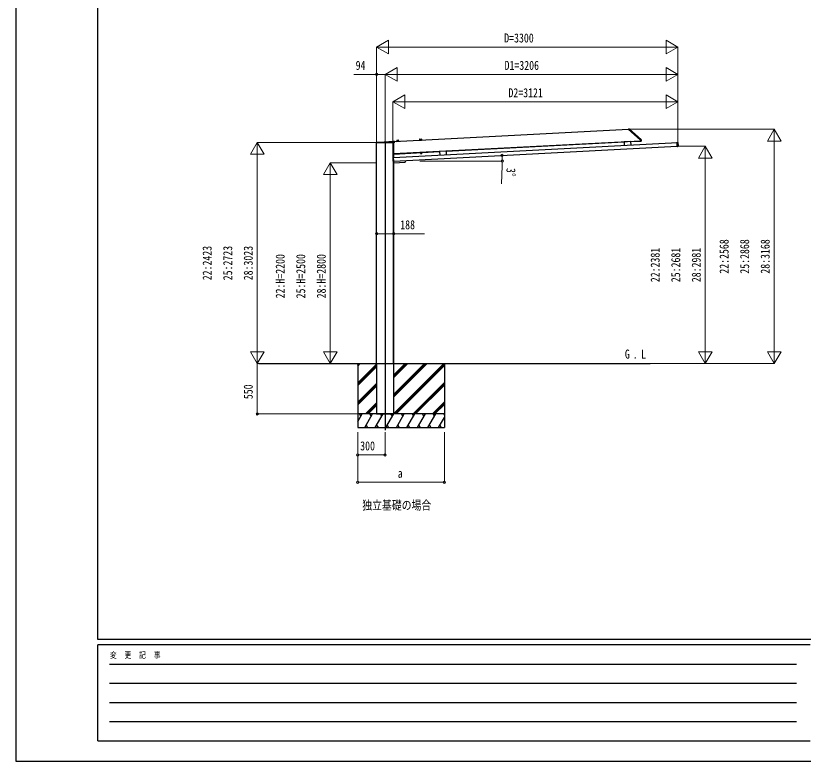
# Model space of a CAD drawing. Units: millimetres, scale not verified. Extents: x -12615 to 12615, y -8910 to 8910.
# Drawn here: x -12615 to -3990, y -8910 to -745 of the extents above; entities that cross this region are included whole.
import ezdxf
from ezdxf.enums import TextEntityAlignment as Align

# ---------------------------------------------------------------- set-up
doc = ezdxf.new("R2010")
doc.units = ezdxf.units.MM
doc.header["$LTSCALE"] = 50
for name, color, linetype in [('0-2_USER1', 3, 'Continuous'), ('0-3_YKK_12', 2, 'Continuous'), ('0-5_YKK_A1', 4, 'Continuous'), ('0-7_YKK_ZWAK', 7, 'Continuous')]:
    doc.layers.add(name, color=color, linetype=linetype)
doc.layers.add('0-6_YKK_D', color=6, linetype='Continuous', lineweight=18)
doc.styles.add('ＭＳ ゴシック', font='')
doc.styles.get('ＭＳ ゴシック').set_extended_font_data('MS Gothic')

msp = doc.modelspace()

# ---------------------------------------------------------------- linework, layer by layer
at = {"layer": '0-3_YKK_12'}
msp.add_line((-8569.04, -2129.5), (-8569.04, -5282.48), dxfattribs=at)
at = {"layer": '0-5_YKK_A1'}
for p, q in [((-8471.76, -2122.46), (-5903.99, -1987.89)), ((-5904.17, -1984.4), (-5896.57, -1984.46)), ((-5904.15, -1984.86), (-5904.17, -1984.4)), ((-5904.15, -1984.86), (-5903.85, -1990.49)), ((-5903.69, -1990.83), (-5774.2, -2107.43)), ((-5893.93, -1985.49), (-5766.07, -2100.62)), ((-8668.6, -2136.83), (-8668.53, -2128.98)), ((-8668.1, -2136.83), (-8668.6, -2136.83)), ((-8470.63, -2136.83), (-8668.1, -2136.83)), ((-8667.53, -2127.99), (-8472.02, -2127.99)), ((-8663.04, -4555), (-8663.04, -2136.83)), ((-8635.29, -2127.92), (-8473.05, -2119.42)), ((-8477.38, -2296.99), (-5365.11, -2133.88)), ((-8476.34, -2296.94), (-8476.34, -2136.83)), ((-8475.04, -2254.81), (-5773.75, -2113.24)), ((-8475.04, -2296.87), (-8475.04, -2136.83)), ((-8472.01, -2120.3), (-8471.03, -2128.88)), ((-8471.03, -2128.88), (-8471.03, -2128.9)), ((-8471.03, -2128.9), (-8470.13, -2136.83)), ((-8470.13, -2136.83), (-8470.63, -2136.83)), ((-8444.01, -2119.07), (-8444.02, -2120.6)), ((-8444.02, -2120.6), (-8420.05, -2119.35)), ((-8444.02, -2120.6), (-8420.05, -2119.35)), ((-8444, -2121), (-8444.02, -2120.6)), ((-8444, -2121), (-8420.03, -2119.75)), ((-8443.53, -2118.58), (-8420.75, -2117.38)), ((-8442.95, -2111.85), (-8443.01, -2118.55)), ((-8440.11, -2108.88), (-8425.17, -2108.1)), ((-8422.04, -2110.76), (-8421.28, -2117.41)), ((-8420.23, -2117.82), (-8420.05, -2119.35)), ((-8420.03, -2119.75), (-8420.05, -2119.35)), ((-8194.35, -2105.99), (-8194.36, -2107.52)), ((-8194.36, -2107.52), (-8170.4, -2106.26)), ((-8194.36, -2107.52), (-8170.4, -2106.26)), ((-8194.34, -2107.92), (-8194.36, -2107.52)), ((-8194.34, -2107.92), (-8170.38, -2106.66)), ((-8193.88, -2105.49), (-8171.09, -2104.3)), ((-8193.29, -2098.77), (-8193.35, -2105.46)), ((-8190.45, -2095.8), (-8175.52, -2095.02)), ((-8172.38, -2097.67), (-8171.62, -2104.32)), ((-8170.57, -2104.74), (-8170.4, -2106.26)), ((-8170.38, -2106.66), (-8170.4, -2106.26)), ((-7901.31, -2229.75), (-5951.74, -2127.58)), ((-5880.97, -2121.36), (-5951.87, -2125.08)), ((-5951.87, -2125.08), (-5949.81, -2164.53)), ((-5880.97, -2121.36), (-5878.9, -2160.81)), ((-5880.84, -2123.86), (-5773.49, -2118.24)), ((-5774.04, -2107.77), (-5773.95, -2109.38)), ((-5773.9, -2110.31), (-5773.95, -2109.38)), ((-5773.9, -2110.31), (-5766.27, -2110.38)), ((-5773.88, -2110.81), (-5773.9, -2110.31)), ((-5773.88, -2110.81), (-5773.49, -2118.24)), ((-5773.49, -2118.24), (-5765.88, -2117.84)), ((-5766.27, -2110.38), (-5764.86, -2110.39)), ((-5764.75, -2103.38), (-5764.43, -2109.46)), ((-5764.43, -2109.46), (-5764.36, -2110.87)), ((-5376.96, -2134.5), (-5371.79, -2134.23)), ((-5370.67, -2132.8), (-5371.87, -2132.86)), ((-5371.85, -2133.21), (-5371.87, -2132.86)), ((-5371.87, -2132.86), (-5371.87, -2132.86)), ((-5371.82, -2133.71), (-5371.85, -2133.21)), ((-5369.67, -2174.73), (-5371.82, -2133.71)), ((-5370.67, -2132.8), (-5370.67, -2132.8)), ((-5370.07, -2132.66), (-5364.18, -2132.35)), ((-5363.66, -2132.82), (-5361.46, -2174.76)), ((-8475.29, -2336.94), (-5369.7, -2174.18)), ((-8474.78, -2259.8), (-7972.21, -2233.47)), ((-7901.44, -2227.25), (-7972.34, -2230.97)), ((-7972.34, -2230.97), (-7970.27, -2270.41)), ((-7901.44, -2227.25), (-7899.37, -2266.7)), ((-5369.65, -2175.23), (-5369.67, -2174.73)), ((-5369.65, -2175.23), (-5369.63, -2175.58)), ((-5369.63, -2175.58), (-5368.43, -2175.52)), ((-5369.63, -2175.58), (-5369.63, -2175.58)), ((-5368.43, -2175.52), (-5368.43, -2175.52)), ((-5361.93, -2175.29), (-5367.82, -2175.6)), ((-8485.62, -2296.43), (-8483.43, -2338.38)), ((-8479.26, -2295.6), (-8485.15, -2295.91)), ((-8478.65, -2295.68), (-8477.46, -2295.62)), ((-8478.65, -2295.68), (-8478.65, -2295.68)), ((-8477.44, -2295.97), (-8477.46, -2295.62)), ((-8477.46, -2295.62), (-8477.46, -2295.62)), ((-8477.41, -2296.46), (-8477.44, -2295.97)), ((-8475.26, -2337.49), (-8477.41, -2296.46)), ((-8474.78, -2259.8), (-8475.04, -2254.85)), ((-8167.53, -2246.91), (-8182.52, -2247.69)), ((-8182.52, -2247.69), (-8182.26, -2252.6)), ((-8181.23, -2253.13), (-8182.26, -2252.6)), ((-8182.06, -2247.67), (-8182.15, -2246.07)), ((-8168.24, -2252.45), (-8181.23, -2253.13)), ((-8178.77, -2247.5), (-8178.51, -2252.41)), ((-8171.27, -2247.1), (-8171.02, -2252.02)), ((-8168.24, -2252.45), (-8167.27, -2251.82)), ((-8168.07, -2245.33), (-8167.98, -2246.93)), ((-8167.53, -2246.91), (-8167.27, -2251.82)), ((-8482.9, -2338.85), (-8477.01, -2338.54)), ((-8476.9, -2338.52), (-8476.01, -2355.5)), ((-8475.22, -2338.34), (-8476.42, -2338.4)), ((-8476.42, -2338.4), (-8476.42, -2338.4)), ((-8476.34, -4555), (-8476.34, -2338.4)), ((-8476.34, -2355), (-8476.04, -2355)), ((-8475.24, -2337.99), (-8475.26, -2337.49)), ((-8475.24, -2337.99), (-8475.22, -2338.34)), ((-8475.22, -2338.34), (-8475.22, -2338.34)), ((-8475.04, -4555), (-8475.04, -2356.45)), ((-8474.96, -2356.45), (-8350.63, -2349.93)), ((-8350.66, -2330.4), (-8349.69, -2348.88)), ((-9953.44, -4555), (-5666.63, -4555)), ((-8869.94, -4555), (-8869.94, -5255)), ((-8869.94, -4582.38), (-8842.56, -4555)), ((-8869.94, -4568.24), (-8856.7, -4555)), ((-8869.94, -4766.23), (-8663.94, -4560.23)), ((-8663.04, -4555), (-8663.04, -5105)), ((-8476.34, -4555), (-8476.34, -5105)), ((-8476.08, -5105), (-7926.08, -4555)), ((-8475.94, -4921.01), (-8109.93, -4555)), ((-8475.94, -4892.73), (-8138.21, -4555)), ((-8475.94, -4906.87), (-8124.07, -4555)), ((-8475.94, -4708.88), (-8322.06, -4555)), ((-8475.94, -4694.74), (-8336.2, -4555)), ((-8475.94, -4680.6), (-8350.34, -4555)), ((-8461.94, -5105), (-7919.94, -4563)), ((-7919.94, -4555), (-7919.94, -5255)), ((-8869.94, -4780.37), (-8663.94, -4574.37)), ((-8869.94, -4794.51), (-8663.94, -4588.51)), ((-8447.8, -5105), (-7919.94, -4577.15)), ((-8869.94, -4978.36), (-8663.94, -4772.36)), ((-8869.94, -4992.5), (-8663.94, -4786.5)), ((-8869.94, -5006.64), (-8663.94, -4800.65)), ((-8263.95, -5105), (-7919.94, -4760.99)), ((-8249.81, -5105), (-7919.94, -4775.14)), ((-8235.66, -5105), (-7919.94, -4789.28)), ((-8784.45, -5105), (-8663.94, -4984.49)), ((-8770.31, -5105), (-8663.94, -4998.63)), ((-8051.82, -5105), (-7919.94, -4973.12)), ((-8037.67, -5105), (-7919.94, -4987.27)), ((-8023.53, -5105), (-7919.94, -5001.41)), ((-8756.16, -5105), (-8663.94, -5012.78)), ((-7919.94, -5105), (-8869.94, -5105)), ((-8869.94, -5188.83), (-8821.54, -5105)), ((-8836.54, -5130.98), (-8851.54, -5105)), ((-8792.67, -5255), (-8706.07, -5105)), ((-8721.07, -5130.98), (-8736.07, -5105)), ((-8677.2, -5255), (-8590.6, -5105)), ((-8663.04, -5105), (-8476.34, -5105)), ((-8605.6, -5130.98), (-8620.6, -5105)), ((-8561.73, -5255), (-8475.13, -5105)), ((-8490.13, -5130.98), (-8505.13, -5105)), ((-8446.26, -5255), (-8359.66, -5105)), ((-8374.66, -5130.98), (-8389.66, -5105)), ((-8330.79, -5255), (-8244.19, -5105)), ((-8274.19, -5105), (-8259.19, -5130.98)), ((-8215.32, -5255), (-8128.72, -5105)), ((-8143.72, -5130.98), (-8158.72, -5105)), ((-8099.85, -5255), (-8013.25, -5105)), ((-8028.25, -5130.98), (-8043.25, -5105)), ((-7984.38, -5255), (-7919.94, -5143.38)), ((-7919.94, -5118.58), (-7927.78, -5105)), ((-8869.94, -5255), (-7919.94, -5255)), ((-8777.68, -5229.02), (-8762.68, -5255)), ((-8662.2, -5229.02), (-8647.2, -5255)), ((-8546.73, -5229.02), (-8531.74, -5255)), ((-8431.26, -5229.02), (-8416.27, -5255)), ((-8315.79, -5229.02), (-8300.8, -5255)), ((-8200.32, -5229.02), (-8185.33, -5255)), ((-8084.85, -5229.02), (-8069.86, -5255)), ((-7969.38, -5229.02), (-7954.38, -5255))]:
    msp.add_line(p, q, dxfattribs=at)
msp.add_lwpolyline([(-5764.36, -2110.87), (-5764, -2117.74), (-5765.88, -2117.84)], dxfattribs=at)
msp.add_lwpolyline([(-8183.68, -2244.55), (-8166.7, -2243.66), (-8166.62, -2245.26), (-8183.59, -2246.15)], close=True, dxfattribs=at)
for centre, radius, start, end in [((-5903.35, -1990.46), 0.5, 183, 228), ((-5896.61, -1988.46), 4, 48, 89.5), ((-8667.53, -2128.99), 1, 90, 176.5048), ((-8667.53, -2128.99), 1, 176.5048, 179.5), ((-8637.91, -2077.99), 50, 270, 273.00032), ((-8473, -2120.42), 1, 6.5, 93.00032), ((-8472.02, -2128.99), 1, 6.5, 90), ((-8443.51, -2119.07), 0.5, 93, 179.5), ((-8439.95, -2111.88), 3, 93, 179.5), ((-8425.02, -2111.1), 3, 6.5, 93), ((-8420.73, -2117.88), 0.5, 6.5, 93), ((-8193.85, -2105.99), 0.5, 93, 179.5), ((-8190.29, -2098.79), 3, 93, 179.5), ((-8175.36, -2098.01), 3, 6.5, 93), ((-8171.07, -2104.8), 0.5, 6.5, 93), ((-5774.53, -2107.8), 0.5, 3, 48), ((-5768.75, -2103.59), 4, 3, 48), ((-5764.86, -2110.89), 0.5, 3, 89.5), ((-5370.63, -2129.93), 2.86, 272.73957, 279.49104), ((-5368.11, -2179.79), 4.28, 87.31821, 94.21342), ((-8479, -2292.83), 2.86, 266.50896, 273.26043), ((-8180.53, -2249.77), 3.32, 238.61575, 307.38425), ((-8175.38, -2240.39), 12.42, 255.41205, 290.58795), ((-8169.29, -2249.18), 3.32, 238.61575, 307.38425), ((-8476.28, -2342.68), 4.28, 91.78658, 98.68179), ((-8475.02, -2355.45), 1, 183, 273), ((-8350.69, -2348.93), 1, 273, 3)]:
    msp.add_arc(centre, radius, start, end, dxfattribs=at)
for centre, major_axis, ratio, start_param, end_param in [((-5370.67, -2132.76), (0.599, 0.031), 0.061163, 4.712389, 5.0226887), ((-5370.06, -2132.96), (0.016, -0.3), 0.998135, 3.1415927, 3.9550709), ((-5364.16, -2132.85), (0.336, 0.373), 0.99628, 5.4996506, 7.06672), ((-5367.84, -2175.3), (0.016, -0.3), 0.998135, 5.4698366, 6.2831853), ((-5361.96, -2174.79), (0.373, -0.336), 0.99628, 5.4996506, 7.06672), ((-8485.12, -2296.41), (-0.373, 0.336), 0.99628, 5.4996506, 7.06672), ((-8479.24, -2295.9), (0.016, -0.3), 0.998135, 2.3281144, 3.1415927), ((-8478.66, -2295.64), (-0.599, -0.031), 0.061163, 1.2604966, 1.5707963), ((-8482.93, -2338.35), (-0.336, -0.373), 0.99628, 5.4996506, 7.06672), ((-8477.03, -2338.24), (0.016, -0.3), 0.998135, 0, 0.8133487)]:
    msp.add_ellipse(centre, major_axis=major_axis, ratio=ratio, start_param=start_param, end_param=end_param, dxfattribs=at)
at = {"layer": '0-6_YKK_D'}
for p, q in [((-8663.04, -1087.47), (-8533.14, -1012.47)), ((-8533.14, -1162.47), (-8533.14, -1012.47)), ((-5363.04, -1087.47), (-5492.94, -1012.47)), ((-5492.94, -1012.47), (-5492.94, -1162.47)), ((-8663.04, -2121), (-8663.04, -1086.47)), ((-8663.04, -1087.47), (-8533.14, -1162.47)), ((-8663.04, -1087.47), (-8403.23, -1087.47)), ((-8513.04, -1087.47), (-5513.04, -1087.47)), ((-5363.04, -1087.47), (-5622.85, -1087.47)), ((-5363.04, -1087.47), (-5492.94, -1162.47)), ((-5363.04, -2172.36), (-5363.04, -1086.47)), ((-8569.04, -1387.47), (-8439.14, -1312.47)), ((-8439.14, -1462.47), (-8439.14, -1312.47)), ((-5363.04, -1387.47), (-5492.94, -1312.47)), ((-5492.94, -1312.47), (-5492.94, -1462.47)), ((-8663.04, -2131), (-8663.04, -1386.47)), ((-8569.04, -2128.5), (-8569.04, -1386.47)), ((-8569.04, -2128.5), (-8569.04, -1386.47)), ((-8569.04, -1387.47), (-8439.14, -1462.47)), ((-8569.04, -1387.47), (-8309.23, -1387.47)), ((-8419.04, -1387.47), (-5513.04, -1387.47)), ((-5363.04, -1387.47), (-5622.85, -1387.47)), ((-5363.04, -1387.47), (-5492.94, -1462.47)), ((-5363.04, -2172.36), (-5363.04, -1386.47)), ((-8484.04, -1687.47), (-8354.14, -1612.47)), ((-8354.14, -1762.47), (-8354.14, -1612.47)), ((-5363.04, -1687.47), (-5492.94, -1612.47)), ((-5492.94, -1612.47), (-5492.94, -1762.47)), ((-8484.04, -2296.84), (-8484.04, -1686.47)), ((-8484.04, -1687.47), (-8354.14, -1762.47)), ((-8484.04, -1687.47), (-8224.24, -1687.47)), ((-8334.04, -1687.47), (-5513.04, -1687.47)), ((-5363.04, -1687.47), (-5622.85, -1687.47)), ((-5363.04, -1687.47), (-5492.94, -1762.47)), ((-5363.04, -2172.36), (-5363.04, -1686.47)), ((-5895, -1987.47), (-4307.04, -1987.47)), ((-4308.04, -1987.47), (-4383.04, -2117.37)), ((-4308.04, -1987.47), (-4233.04, -2117.37)), ((-4308.04, -1987.47), (-4308.04, -2247.28)), ((-9969.94, -2132), (-10044.94, -2261.9)), ((-8664.04, -2132), (-9970.94, -2132)), ((-9969.94, -2132), (-9894.94, -2261.9)), ((-9969.94, -2132), (-9969.94, -2391.81)), ((-4383.04, -2117.37), (-4233.04, -2117.37)), ((-4308.04, -2137.47), (-4308.04, -4405)), ((-5366.51, -2174.06), (-5062.04, -2174.06)), ((-5063.04, -2174.06), (-5138.04, -2303.97)), ((-5063.04, -2174.06), (-4988.04, -2303.97)), ((-5063.04, -2174.06), (-5063.04, -2433.87)), ((-10044.94, -2261.9), (-9894.94, -2261.9)), ((-9969.94, -2282), (-9969.94, -4405)), ((-5138.04, -2303.97), (-4988.04, -2303.97)), ((-5063.04, -4405), (-5063.04, -2324.06)), ((-9169.94, -2355), (-9244.94, -2484.9)), ((-8664.04, -2355), (-9170.94, -2355)), ((-9169.94, -2355), (-9094.94, -2484.9)), ((-9169.94, -2355), (-9169.94, -2614.81)), ((-8189.48, -2336.99), (-7285.69, -2336.99)), ((-7287.78, -2387.98), (-7296.29, -2586.2)), ((-9244.94, -2484.9), (-9094.94, -2484.9)), ((-9169.94, -2505), (-9169.94, -4405)), ((-9969.94, -4555), (-9969.94, -4295.19)), ((-9169.94, -4555), (-9169.94, -4295.19)), ((-5063.04, -4555), (-5063.04, -4295.19)), ((-4308.04, -4555), (-4308.04, -4295.19)), ((-9969.94, -4555), (-10044.94, -4425.1)), ((-9894.94, -4425.1), (-10044.94, -4425.1)), ((-9969.94, -4555), (-9894.94, -4425.1)), ((-9169.94, -4555), (-9244.94, -4425.1)), ((-9094.94, -4425.1), (-9244.94, -4425.1)), ((-9169.94, -4555), (-9094.94, -4425.1)), ((-5063.04, -4555), (-5138.04, -4425.1)), ((-4988.04, -4425.1), (-5138.04, -4425.1)), ((-5063.04, -4555), (-4988.04, -4425.1)), ((-4308.04, -4555), (-4383.04, -4425.1)), ((-4233.04, -4425.1), (-4383.04, -4425.1)), ((-4308.04, -4555), (-4233.04, -4425.1)), ((-8744.64, -4555), (-9970.94, -4555)), ((-9969.94, -4555), (-9969.94, -5105)), ((-8664.04, -4555), (-9170.94, -4555)), ((-5665.63, -4555), (-5062.04, -4555)), ((-5664.63, -4555), (-4307.04, -4555)), ((-8870.94, -5105), (-9970.94, -5105)), ((-8869.94, -5305), (-8869.94, -5856)), ((-8869.94, -5305), (-8869.94, -5556)), ((-8569.94, -5305), (-8569.94, -5556)), ((-7919.94, -5305), (-7919.94, -5856)), ((-8869.94, -5555), (-8569.94, -5555)), ((-8869.94, -5855), (-7919.94, -5855))]:
    msp.add_line(p, q, dxfattribs=at)
for points in [[(-8569.04, -1387.47), (-8663.04, -1387.47), (-8912.44, -1387.47)], [(-8663.04, -3133.32), (-8475.04, -3133.32), (-8139.24, -3133.32)]]:
    msp.add_lwpolyline(points, dxfattribs=at)
for centre in [(-8663.04, -1387.47), (-7288.32, -2274.73), (-7286.69, -2336.99), (-8663.04, -3133.32), (-8475.04, -3133.32), (-9969.94, -5105), (-8869.94, -5555), (-8569.94, -5555), (-8869.94, -5855), (-7919.94, -5855)]:
    msp.add_circle(centre, 12.75, dxfattribs=at)
for start, end in [(360, 3), (357.54356, 360)]:
    msp.add_arc((-8476.34, -2336.99), 1189.65, start, end, dxfattribs=at)
at = {"layer": '0-7_YKK_ZWAK'}
for p, q in [((-11714.94, -7575), (-11714.94, 8325)), ((11685.06, -7575), (-11714.94, -7575)), ((-3914.94, -7635), (-11714.94, -7635)), ((-11714.94, -8685), (-11714.94, -7635)), ((-11587.44, -7845), (-4064.94, -7845)), ((-11587.44, -8055), (-4064.94, -8055)), ((-11587.44, -8265), (-4064.94, -8265)), ((-11587.44, -8475), (-4064.94, -8475)), ((-11714.94, -8685), (-3914.94, -8685))]:
    msp.add_line(p, q, dxfattribs=at)
msp.add_lwpolyline([(-12615, -8910), (12615, -8910), (12615, 8910), (-12615, 8910)], close=True, dxfattribs=at)

# ---------------------------------------------------------------- texts
at = {"layer": '0-2_USER1', "style": 'ＭＳ ゴシック', "width": 0.8}
for s, p in [('G', (-5943.44, -4529.69)), ('.', (-5857.04, -4529.69)), ('L', (-5766.12, -4529.69)), ('独立基礎の場合', (-8820, -6184))]:
    msp.add_text(s, height=98.97, dxfattribs=at).set_placement(p, align=Align.BOTTOM_LEFT)
at = {"layer": '0-6_YKK_D', "style": 'ＭＳ ゴシック', "width": 0.8}
for s, p in [('D=3300', (-7265.04, -1067.47)), ('94', (-8892.44, -1367.47)), ('D1=3206', (-7261.24, -1367.47)), ('D2=3121', (-7218.74, -1667.47)), ('188', (-8404.04, -3113.32)), ('300', (-8842.34, -5535)), ('a', (-8430.94, -5835))]:
    msp.add_text(s, height=98.97, dxfattribs=at).set_placement(p, align=Align.BOTTOM_LEFT)
for s, rotation, p in [('3°', 267.544, (-7268.66, -2408.82)), ('22:2423', 90, (-10439.94, -3642.3)), ('25:2723', 90, (-10214.94, -3642.3)), ('28:3023', 90, (-9989.94, -3642.3)), ('22:2568', 90, (-4778.04, -3570.03)), ('25:2868', 90, (-4553.04, -3570.03)), ('28:3168', 90, (-4328.04, -3570.03)), ('22:H=2200', 90, (-9639.94, -3840.2)), ('25:H=2500', 90, (-9414.94, -3840.2)), ('28:H=2800', 90, (-9189.94, -3840.2)), ('22:2381', 90, (-5533.04, -3663.33)), ('25:2681', 90, (-5308.04, -3663.33)), ('28:2981', 90, (-5083.04, -3663.33)), ('550', 90, (-9989.94, -4944.08))]:
    msp.add_text(s, height=98.97, rotation=rotation, dxfattribs=at).set_placement(p, align=Align.BOTTOM_LEFT)
at = {"layer": '0-7_YKK_ZWAK', "style": 'ＭＳ ゴシック', "width": 0.8}
msp.add_text('変  更  記  事', height=65.98, dxfattribs=at).set_placement((-11583.93, -7800), align=Align.BOTTOM_LEFT)

doc.saveas('drawing.dxf')
